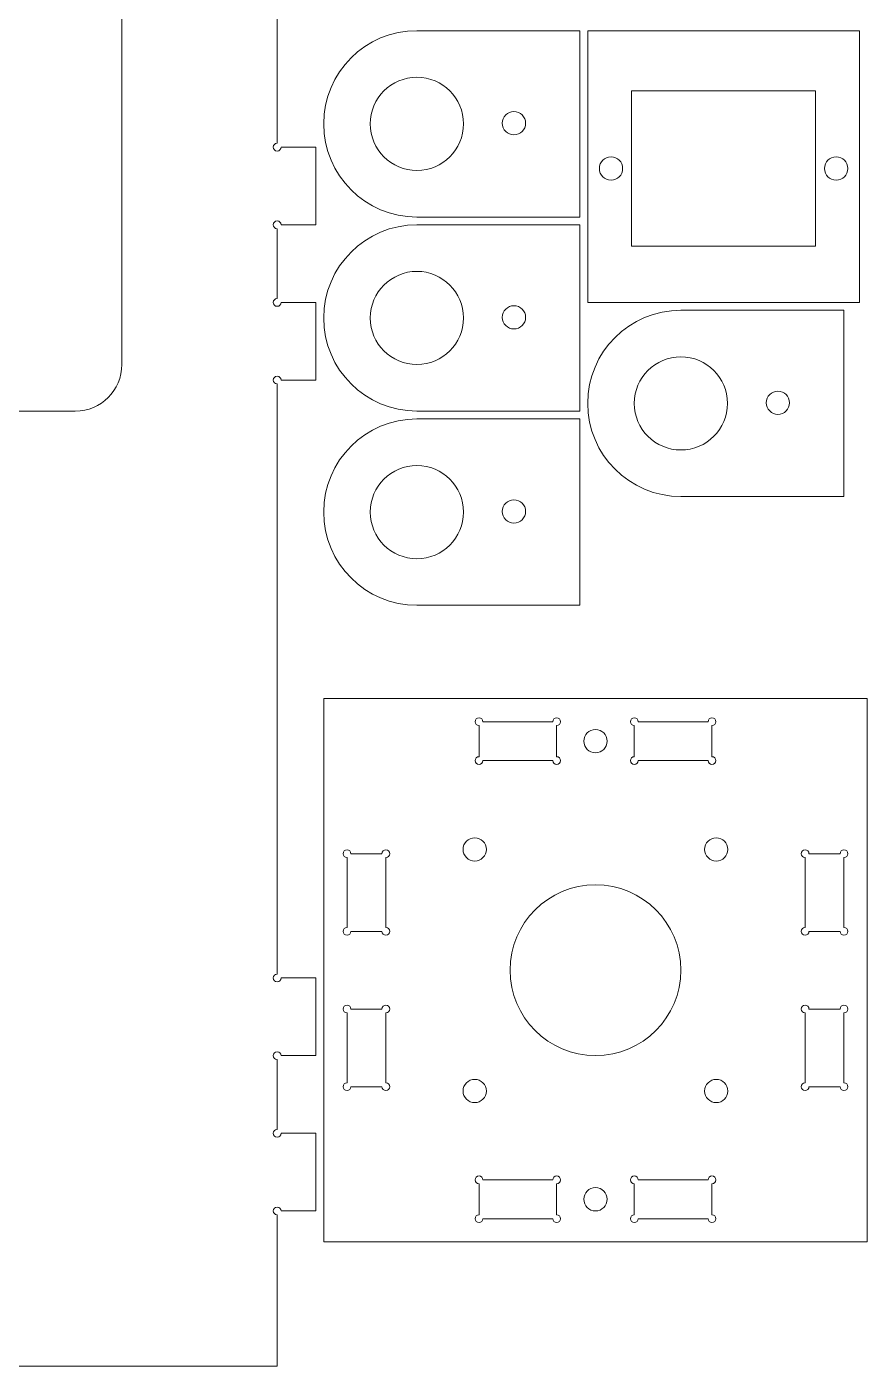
# Model space of a CAD drawing. Header units: millimetres. Extents: x -299 to 126, y -142 to 149.
# Drawn here: x -63.2 to 45, y -135 to 37.5 of the extents above; entities that cross this region are included whole.
import ezdxf

# ---------------------------------------------------------------- set-up
doc = ezdxf.new("R2010")
doc.units = ezdxf.units.MM
doc.header["$MEASUREMENT"] = 0
doc.layers.add('Layer 1', color=7, linetype='Continuous')

msp = doc.modelspace()

# ---------------------------------------------------------------- linework, layer by layer
at = {"layer": 'Layer 1', "color": 250, "lineweight": 9}
for points in [[(9, 2), (44, 2), (44, 37), (9, 37), (9, 2)], [(-25, -119), (45, -119), (45, -49), (-25, -49), (-25, -119)]]:
    msp.add_lwpolyline(points, close=True, dxfattribs=at)
for centre, major_axis in [((12, 19.25), (0, 1.5)), ((41, 19.25), (0, 1.5)), ((10, -54.5), (0, 1.5)), ((-5.5566, -68.4438), (0, 1.5)), ((25.5561, -68.4437), (0, 1.5)), ((9.9998, -84), (0, 11)), ((-5.5566, -99.5564), (0, 1.5)), ((25.5562, -99.5564), (0, 1.5)), ((10, -113.5), (0, 1.5))]:
    msp.add_ellipse(centre, major_axis=major_axis, ratio=1, dxfattribs=at)
for points, knots in [([(-156, -135), (-156, -135), (-144.599, -135), (-144.599, -135), (-144.599, -135), (-144.599, -135), (-139, -135), (-139, -135), (-139, -135), (-139, -135), (-136.5, -135), (-136.5, -135), (-136.5, -135), (-136.5, -135), (-133.5, -135), (-133.5, -135), (-133.5, -135), (-133.5, -135), (-131, -135), (-131, -135), (-131, -135), (-131, -135), (-124, -135), (-124, -135), (-124, -135), (-124, -135), (-121.5, -135), (-121.5, -135), (-121.5, -135), (-121.5, -135), (-101.5, -135), (-101.5, -135), (-101.5, -135), (-101.5, -135), (-85.5, -135), (-85.5, -135), (-85.5, -135), (-85.5, -135), (-65.5, -135), (-65.5, -135), (-65.5, -135), (-65.5, -135), (-31, -135), (-31, -135), (-31, -135), (-31, -135), (-31, -124), (-31, -124), (-31, -124), (-31, -124), (-31, -118), (-31, -118), (-31, -118), (-31, -118), (-31, -117), (-31, -117), (-31, -117), (-31, -117), (-31, -115.5), (-31, -115.5), (-31, -115.5), (-31.2761, -115.5), (-31.5, -115.2761), (-31.5, -115), (-31.5, -115), (-31.5, -114.7239), (-31.2761, -114.5), (-31, -114.5), (-31, -114.5), (-30.7239, -114.5), (-30.5, -114.7239), (-30.5, -115), (-30.5, -115), (-30.5, -115), (-26, -115), (-26, -115), (-26, -115), (-26, -115), (-26, -105), (-26, -105), (-26, -105), (-26, -105), (-30.5, -105), (-30.5, -105), (-30.5, -105), (-30.5, -105.2761), (-30.7239, -105.5), (-31, -105.5), (-31, -105.5), (-31.2761, -105.5), (-31.5, -105.2761), (-31.5, -105), (-31.5, -105), (-31.5, -104.7239), (-31.2761, -104.5), (-31, -104.5), (-31, -104.5), (-31, -104.5), (-31, -103), (-31, -103), (-31, -103), (-31, -103), (-31, -101.5), (-31, -101.5), (-31, -101.5), (-31, -101.5), (-31, -98.5), (-31, -98.5), (-31, -98.5), (-31, -98.5), (-31, -97), (-31, -97), (-31, -97), (-31, -97), (-31, -95.5), (-31, -95.5), (-31, -95.5), (-31.2761, -95.5), (-31.5, -95.2761), (-31.5, -95), (-31.5, -95), (-31.5, -94.7239), (-31.2761, -94.5), (-31, -94.5), (-31, -94.5), (-30.7239, -94.5), (-30.5, -94.7239), (-30.5, -95), (-30.5, -95), (-30.5, -95), (-26, -95), (-26, -95), (-26, -95), (-26, -95), (-26, -85), (-26, -85), (-26, -85), (-26, -85), (-30.5, -85), (-30.5, -85), (-30.5, -85), (-30.5, -85.2761), (-30.7239, -85.5), (-31, -85.5), (-31, -85.5), (-31.2761, -85.5), (-31.5, -85.2761), (-31.5, -85), (-31.5, -85), (-31.5, -84.7239), (-31.2761, -84.5), (-31, -84.5), (-31, -84.5), (-31, -84.5), (-31, -82), (-31, -82), (-31, -82), (-31, -82), (-31, -11), (-31, -11), (-31, -11), (-31, -11), (-31, -10), (-31, -10), (-31, -10), (-31, -10), (-31, -8.5), (-31, -8.5), (-31, -8.5), (-31.2761, -8.5), (-31.5, -8.2761), (-31.5, -8), (-31.5, -8), (-31.5, -7.7239), (-31.2761, -7.5), (-31, -7.5), (-31, -7.5), (-30.7239, -7.5), (-30.5, -7.7239), (-30.5, -8), (-30.5, -8), (-30.5, -8), (-26, -8), (-26, -8), (-26, -8), (-26, -8), (-26, 2), (-26, 2), (-26, 2), (-26, 2), (-30.5, 2), (-30.5, 2), (-30.5, 2), (-30.5, 1.7239), (-30.7239, 1.5), (-31, 1.5), (-31, 1.5), (-31.2761, 1.5), (-31.5, 1.7239), (-31.5, 2), (-31.5, 2), (-31.5, 2.2761), (-31.2761, 2.5), (-31, 2.5), (-31, 2.5), (-31, 2.5), (-31, 4), (-31, 4), (-31, 4), (-31, 4), (-31, 5.5), (-31, 5.5), (-31, 5.5), (-31, 5.5), (-31, 8.5), (-31, 8.5), (-31, 8.5), (-31, 8.5), (-31, 10), (-31, 10), (-31, 10), (-31, 10), (-31, 11.5), (-31, 11.5), (-31, 11.5), (-31.2761, 11.5), (-31.5, 11.7239), (-31.5, 12), (-31.5, 12), (-31.5, 12.2761), (-31.2761, 12.5), (-31, 12.5), (-31, 12.5), (-30.7239, 12.5), (-30.5, 12.2761), (-30.5, 12), (-30.5, 12), (-30.5, 12), (-26, 12), (-26, 12), (-26, 12), (-26, 12), (-26, 22), (-26, 22), (-26, 22), (-26, 22), (-30.5, 22), (-30.5, 22), (-30.5, 22), (-30.5, 21.7239), (-30.7239, 21.5), (-31, 21.5), (-31, 21.5), (-31.2761, 21.5), (-31.5, 21.7239), (-31.5, 22), (-31.5, 22), (-31.5, 22.2761), (-31.2761, 22.5), (-31, 22.5), (-31, 22.5), (-31, 22.5), (-31, 25), (-31, 25), (-31, 25), (-31, 25), (-31, 96), (-31, 96), (-31, 96), (-31, 96), (-31, 97), (-31, 97), (-31, 97), (-31, 97), (-31, 98.5), (-31, 98.5), (-31, 98.5), (-31.2761, 98.5), (-31.5, 98.7239), (-31.5, 99), (-31.5, 99), (-31.5, 99.2761), (-31.2761, 99.5), (-31, 99.5), (-31, 99.5), (-30.7239, 99.5), (-30.5, 99.2761), (-30.5, 99), (-30.5, 99), (-30.5, 99), (-26, 99), (-26, 99), (-26, 99), (-26, 99), (-26, 109), (-26, 109), (-26, 109), (-26, 109), (-30.5, 109), (-30.5, 109), (-30.5, 109), (-30.5, 108.7239), (-30.7239, 108.5), (-31, 108.5), (-31, 108.5), (-31.2761, 108.5), (-31.5, 108.7239), (-31.5, 109), (-31.5, 109), (-31.5, 109.2761), (-31.2761, 109.5), (-31, 109.5), (-31, 109.5), (-31, 109.5), (-31, 111), (-31, 111), (-31, 111), (-31, 111), (-31, 112.5), (-31, 112.5), (-31, 112.5), (-31, 112.5), (-31, 115.5), (-31, 115.5), (-31, 115.5), (-31, 115.5), (-31, 117), (-31, 117), (-31, 117), (-31, 117), (-31, 118.5), (-31, 118.5), (-31, 118.5), (-31.2761, 118.5), (-31.5, 118.7239), (-31.5, 119), (-31.5, 119), (-31.5, 119.2761), (-31.2761, 119.5), (-31, 119.5), (-31, 119.5), (-30.7239, 119.5), (-30.5, 119.2761), (-30.5, 119), (-30.5, 119), (-30.5, 119), (-26, 119), (-26, 119), (-26, 119), (-26, 119), (-26, 129), (-26, 129), (-26, 129), (-26, 129), (-30.5, 129), (-30.5, 129), (-30.5, 129), (-30.5, 128.7239), (-30.7239, 128.5), (-31, 128.5), (-31, 128.5), (-31.2761, 128.5), (-31.5, 128.7239), (-31.5, 129), (-31.5, 129), (-31.5, 129.2761), (-31.2761, 129.5), (-31, 129.5), (-31, 129.5), (-31, 129.5), (-31, 132), (-31, 132), (-31, 132), (-31, 132), (-31, 138), (-31, 138), (-31, 138), (-31, 138), (-31, 149), (-31, 149), (-31, 149), (-31, 149), (-65.5, 149), (-65.5, 149), (-65.5, 149), (-65.5, 149), (-85.5, 149), (-85.5, 149), (-85.5, 149), (-85.5, 149), (-101.5, 149), (-101.5, 149), (-101.5, 149), (-101.5, 149), (-121.5, 149), (-121.5, 149), (-121.5, 149), (-121.5, 149), (-127, 149), (-127, 149), (-127, 149), (-127, 149), (-131, 149), (-131, 149), (-131, 149), (-131, 149), (-133.5, 149), (-133.5, 149), (-133.5, 149), (-133.5, 149), (-136.5, 149), (-136.5, 149), (-136.5, 149), (-136.5, 149), (-139, 149), (-139, 149), (-139, 149), (-139, 149), (-142, 149), (-142, 149), (-142, 149), (-142, 149), (-156, 149), (-156, 149), (-156, 149), (-156, 149), (-156, 138), (-156, 138), (-156, 138), (-156, 138), (-156, 132), (-156, 132), (-156, 132), (-156, 132), (-156, 131), (-156, 131), (-156, 131), (-156, 131), (-156, 129.5), (-156, 129.5), (-156, 129.5), (-155.7239, 129.5), (-155.5, 129.2761), (-155.5, 129), (-155.5, 129), (-155.5, 128.7239), (-155.7239, 128.5), (-156, 128.5), (-156, 128.5), (-156.2761, 128.5), (-156.5, 128.7239), (-156.5, 129), (-156.5, 129), (-156.5, 129), (-161, 129), (-161, 129), (-161, 129), (-161, 129), (-161, 119), (-161, 119), (-161, 119), (-161, 119), (-156.5, 119), (-156.5, 119), (-156.5, 119), (-156.5, 119.2761), (-156.2761, 119.5), (-156, 119.5), (-156, 119.5), (-155.7239, 119.5), (-155.5, 119.2761), (-155.5, 119), (-155.5, 119), (-155.5, 118.7239), (-155.7239, 118.5), (-156, 118.5), (-156, 118.5), (-156, 118.5), (-156, 115.5), (-156, 115.5), (-156, 115.5), (-156, 115.5), (-152.0553, 115.5), (-152.0553, 115.5), (-152.0553, 115.5), (-152.0553, 115.5), (-152.0553, 116.75), (-152.0553, 116.75), (-152.0553, 116.75), (-152.0553, 116.75), (-149.5553, 116.75), (-149.5553, 116.75), (-149.5553, 116.75), (-149.5553, 116.75), (-149.5553, 115.5), (-149.5553, 115.5), (-149.5553, 115.5), (-149.5553, 115.5), (-145, 115.5), (-145, 115.5), (-145, 115.5), (-145, 115.5), (-145, 112.5), (-145, 112.5), (-145, 112.5), (-145, 112.5), (-149.5553, 112.5), (-149.5553, 112.5), (-149.5553, 112.5), (-149.5553, 112.5), (-149.5553, 111.25), (-149.5553, 111.25), (-149.5553, 111.25), (-149.5553, 111.25), (-152.0553, 111.25), (-152.0553, 111.25), (-152.0553, 111.25), (-152.0553, 111.25), (-152.0553, 112.5), (-152.0553, 112.5), (-152.0553, 112.5), (-152.0553, 112.5), (-156, 112.5), (-156, 112.5), (-156, 112.5), (-156, 112.5), (-156, 109.5), (-156, 109.5), (-156, 109.5), (-155.7239, 109.5), (-155.5, 109.2761), (-155.5, 109), (-155.5, 109), (-155.5, 108.7239), (-155.7239, 108.5), (-156, 108.5), (-156, 108.5), (-156.2761, 108.5), (-156.5, 108.7239), (-156.5, 109), (-156.5, 109), (-156.5, 109), (-161, 109), (-161, 109), (-161, 109), (-161, 109), (-161, 99), (-161, 99), (-161, 99), (-161, 99), (-156.5, 99), (-156.5, 99), (-156.5, 99), (-156.5, 99.2761), (-156.2761, 99.5), (-156, 99.5), (-156, 99.5), (-155.7239, 99.5), (-155.5, 99.2761), (-155.5, 99), (-155.5, 99), (-155.5, 98.7239), (-155.7239, 98.5), (-156, 98.5), (-156, 98.5), (-156, 98.5), (-156, 96), (-156, 96), (-156, 96), (-156, 96), (-156, 79), (-156, 79), (-156, 79), (-156, 79), (-57, 79), (-57, 79), (-57, 79), (-53.6869, 79), (-51, 76.3131), (-51, 73), (-51, 73), (-51, 73), (-51, -6), (-51, -6), (-51, -6), (-51, -9.3131), (-53.6869, -12), (-57, -12), (-57, -12), (-57, -12), (-156, -12), (-156, -12), (-156, -12), (-156, -12), (-180, -12), (-180, -12), (-180, -12), (-183.3131, -12), (-186, -14.6869), (-186, -18), (-186, -18), (-186, -18), (-186, -77), (-186, -77), (-186, -77), (-186, -80.3131), (-183.3131, -83), (-180, -83), (-180, -83), (-180, -83), (-163, -83), (-163, -83), (-163, -83), (-163, -83), (-158, -83), (-158, -83), (-158, -83), (-158, -83), (-156, -83), (-156, -83), (-156, -83), (-156, -83), (-156, -95), (-156, -95), (-156, -95), (-156, -95), (-156, -135), (-156, -135)], [0, 0, 0, 0, 0.00636943, 0.00636943, 0.00636943, 0.00636943, 0.01273885, 0.01273885, 0.01273885, 0.01273885, 0.01910828, 0.01910828, 0.01910828, 0.01910828, 0.02547771, 0.02547771, 0.02547771, 0.02547771, 0.03184713, 0.03184713, 0.03184713, 0.03184713, 0.03821656, 0.03821656, 0.03821656, 0.03821656, 0.04458599, 0.04458599, 0.04458599, 0.04458599, 0.05095541, 0.05095541, 0.05095541, 0.05095541, 0.05732484, 0.05732484, 0.05732484, 0.05732484, 0.06369427, 0.06369427, 0.06369427, 0.06369427, 0.07006369, 0.07006369, 0.07006369, 0.07006369, 0.07643312, 0.07643312, 0.07643312, 0.07643312, 0.08280255, 0.08280255, 0.08280255, 0.08280255, 0.08917197, 0.08917197, 0.08917197, 0.08917197, 0.0955414, 0.0955414, 0.0955414, 0.0955414, 0.10191083, 0.10191083, 0.10191083, 0.10191083, 0.10828025, 0.10828025, 0.10828025, 0.10828025, 0.11464968, 0.11464968, 0.11464968, 0.11464968, 0.12101911, 0.12101911, 0.12101911, 0.12101911, 0.12738854, 0.12738854, 0.12738854, 0.12738854, 0.13375796, 0.13375796, 0.13375796, 0.13375796, 0.14012739, 0.14012739, 0.14012739, 0.14012739, 0.14649682, 0.14649682, 0.14649682, 0.14649682, 0.15286624, 0.15286624, 0.15286624, 0.15286624, 0.15923567, 0.15923567, 0.15923567, 0.15923567, 0.1656051, 0.1656051, 0.1656051, 0.1656051, 0.17197452, 0.17197452, 0.17197452, 0.17197452, 0.17834395, 0.17834395, 0.17834395, 0.17834395, 0.18471338, 0.18471338, 0.18471338, 0.18471338, 0.1910828, 0.1910828, 0.1910828, 0.1910828, 0.19745223, 0.19745223, 0.19745223, 0.19745223, 0.20382166, 0.20382166, 0.20382166, 0.20382166, 0.21019108, 0.21019108, 0.21019108, 0.21019108, 0.21656051, 0.21656051, 0.21656051, 0.21656051, 0.22292994, 0.22292994, 0.22292994, 0.22292994, 0.22929936, 0.22929936, 0.22929936, 0.22929936, 0.23566879, 0.23566879, 0.23566879, 0.23566879, 0.24203822, 0.24203822, 0.24203822, 0.24203822, 0.24840764, 0.24840764, 0.24840764, 0.24840764, 0.25477707, 0.25477707, 0.25477707, 0.25477707, 0.2611465, 0.2611465, 0.2611465, 0.2611465, 0.26751592, 0.26751592, 0.26751592, 0.26751592, 0.27388535, 0.27388535, 0.27388535, 0.27388535, 0.28025478, 0.28025478, 0.28025478, 0.28025478, 0.2866242, 0.2866242, 0.2866242, 0.2866242, 0.29299363, 0.29299363, 0.29299363, 0.29299363, 0.29936306, 0.29936306, 0.29936306, 0.29936306, 0.30573248, 0.30573248, 0.30573248, 0.30573248, 0.31210191, 0.31210191, 0.31210191, 0.31210191, 0.31847134, 0.31847134, 0.31847134, 0.31847134, 0.32484076, 0.32484076, 0.32484076, 0.32484076, 0.33121019, 0.33121019, 0.33121019, 0.33121019, 0.33757962, 0.33757962, 0.33757962, 0.33757962, 0.34394904, 0.34394904, 0.34394904, 0.34394904, 0.35031847, 0.35031847, 0.35031847, 0.35031847, 0.3566879, 0.3566879, 0.3566879, 0.3566879, 0.36305732, 0.36305732, 0.36305732, 0.36305732, 0.36942675, 0.36942675, 0.36942675, 0.36942675, 0.37579618, 0.37579618, 0.37579618, 0.37579618, 0.38216561, 0.38216561, 0.38216561, 0.38216561, 0.38853503, 0.38853503, 0.38853503, 0.38853503, 0.39490446, 0.39490446, 0.39490446, 0.39490446, 0.40127389, 0.40127389, 0.40127389, 0.40127389, 0.40764331, 0.40764331, 0.40764331, 0.40764331, 0.41401274, 0.41401274, 0.41401274, 0.41401274, 0.42038217, 0.42038217, 0.42038217, 0.42038217, 0.42675159, 0.42675159, 0.42675159, 0.42675159, 0.43312102, 0.43312102, 0.43312102, 0.43312102, 0.43949045, 0.43949045, 0.43949045, 0.43949045, 0.44585987, 0.44585987, 0.44585987, 0.44585987, 0.4522293, 0.4522293, 0.4522293, 0.4522293, 0.45859873, 0.45859873, 0.45859873, 0.45859873, 0.46496815, 0.46496815, 0.46496815, 0.46496815, 0.47133758, 0.47133758, 0.47133758, 0.47133758, 0.47770701, 0.47770701, 0.47770701, 0.47770701, 0.48407643, 0.48407643, 0.48407643, 0.48407643, 0.49044586, 0.49044586, 0.49044586, 0.49044586, 0.49681529, 0.49681529, 0.49681529, 0.49681529, 0.50318471, 0.50318471, 0.50318471, 0.50318471, 0.50955414, 0.50955414, 0.50955414, 0.50955414, 0.51592357, 0.51592357, 0.51592357, 0.51592357, 0.52229299, 0.52229299, 0.52229299, 0.52229299, 0.52866242, 0.52866242, 0.52866242, 0.52866242, 0.53503185, 0.53503185, 0.53503185, 0.53503185, 0.54140127, 0.54140127, 0.54140127, 0.54140127, 0.5477707, 0.5477707, 0.5477707, 0.5477707, 0.55414013, 0.55414013, 0.55414013, 0.55414013, 0.56050955, 0.56050955, 0.56050955, 0.56050955, 0.56687898, 0.56687898, 0.56687898, 0.56687898, 0.57324841, 0.57324841, 0.57324841, 0.57324841, 0.57961783, 0.57961783, 0.57961783, 0.57961783, 0.58598726, 0.58598726, 0.58598726, 0.58598726, 0.59235669, 0.59235669, 0.59235669, 0.59235669, 0.59872611, 0.59872611, 0.59872611, 0.59872611, 0.60509554, 0.60509554, 0.60509554, 0.60509554, 0.61146497, 0.61146497, 0.61146497, 0.61146497, 0.61783439, 0.61783439, 0.61783439, 0.61783439, 0.62420382, 0.62420382, 0.62420382, 0.62420382, 0.63057325, 0.63057325, 0.63057325, 0.63057325, 0.63694268, 0.63694268, 0.63694268, 0.63694268, 0.6433121, 0.6433121, 0.6433121, 0.6433121, 0.64968153, 0.64968153, 0.64968153, 0.64968153, 0.65605096, 0.65605096, 0.65605096, 0.65605096, 0.66242038, 0.66242038, 0.66242038, 0.66242038, 0.66878981, 0.66878981, 0.66878981, 0.66878981, 0.67515924, 0.67515924, 0.67515924, 0.67515924, 0.68152866, 0.68152866, 0.68152866, 0.68152866, 0.68789809, 0.68789809, 0.68789809, 0.68789809, 0.69426752, 0.69426752, 0.69426752, 0.69426752, 0.70063694, 0.70063694, 0.70063694, 0.70063694, 0.70700637, 0.70700637, 0.70700637, 0.70700637, 0.7133758, 0.7133758, 0.7133758, 0.7133758, 0.71974522, 0.71974522, 0.71974522, 0.71974522, 0.72611465, 0.72611465, 0.72611465, 0.72611465, 0.73248408, 0.73248408, 0.73248408, 0.73248408, 0.7388535, 0.7388535, 0.7388535, 0.7388535, 0.74522293, 0.74522293, 0.74522293, 0.74522293, 0.75159236, 0.75159236, 0.75159236, 0.75159236, 0.75796178, 0.75796178, 0.75796178, 0.75796178, 0.76433121, 0.76433121, 0.76433121, 0.76433121, 0.77070064, 0.77070064, 0.77070064, 0.77070064, 0.77707006, 0.77707006, 0.77707006, 0.77707006, 0.78343949, 0.78343949, 0.78343949, 0.78343949, 0.78980892, 0.78980892, 0.78980892, 0.78980892, 0.79617834, 0.79617834, 0.79617834, 0.79617834, 0.80254777, 0.80254777, 0.80254777, 0.80254777, 0.8089172, 0.8089172, 0.8089172, 0.8089172, 0.81528662, 0.81528662, 0.81528662, 0.81528662, 0.82165605, 0.82165605, 0.82165605, 0.82165605, 0.82802548, 0.82802548, 0.82802548, 0.82802548, 0.8343949, 0.8343949, 0.8343949, 0.8343949, 0.84076433, 0.84076433, 0.84076433, 0.84076433, 0.84713376, 0.84713376, 0.84713376, 0.84713376, 0.85350318, 0.85350318, 0.85350318, 0.85350318, 0.85987261, 0.85987261, 0.85987261, 0.85987261, 0.86624204, 0.86624204, 0.86624204, 0.86624204, 0.87261146, 0.87261146, 0.87261146, 0.87261146, 0.87898089, 0.87898089, 0.87898089, 0.87898089, 0.88535032, 0.88535032, 0.88535032, 0.88535032, 0.89171975, 0.89171975, 0.89171975, 0.89171975, 0.89808917, 0.89808917, 0.89808917, 0.89808917, 0.9044586, 0.9044586, 0.9044586, 0.9044586, 0.91082803, 0.91082803, 0.91082803, 0.91082803, 0.91719745, 0.91719745, 0.91719745, 0.91719745, 0.92356688, 0.92356688, 0.92356688, 0.92356688, 0.92993631, 0.92993631, 0.92993631, 0.92993631, 0.93630573, 0.93630573, 0.93630573, 0.93630573, 0.94267516, 0.94267516, 0.94267516, 0.94267516, 0.94904459, 0.94904459, 0.94904459, 0.94904459, 0.95541401, 0.95541401, 0.95541401, 0.95541401, 0.96178344, 0.96178344, 0.96178344, 0.96178344, 0.96815287, 0.96815287, 0.96815287, 0.96815287, 0.97452229, 0.97452229, 0.97452229, 0.97452229, 0.98089172, 0.98089172, 0.98089172, 0.98089172, 0.98726115, 0.98726115, 0.98726115, 0.98726115, 0.99363057, 0.99363057, 0.99363057, 0.99363057, 1, 1, 1, 1]), ([(-13, 37), (-13, 37), (8, 37), (8, 37), (8, 37), (8, 37), (8, 13), (8, 13), (8, 13), (8, 13), (-13, 13), (-13, 13), (-13, 13), (-19.6262, 13), (-25, 18.3737), (-25, 25), (-25, 25), (-25, 31.6263), (-19.6262, 37), (-13, 37)], [0, 0, 0, 0, 0.2, 0.2, 0.2, 0.2, 0.4, 0.4, 0.4, 0.4, 0.6, 0.6, 0.6, 0.6, 0.8, 0.8, 0.8, 0.8, 1, 1, 1, 1]), ([(-19, 25), (-19, 28.3132), (-16.3132, 31), (-13, 31), (-13, 31), (-9.6868, 31), (-7, 28.3132), (-7, 25), (-7, 25), (-7, 21.6868), (-9.6868, 19), (-13, 19), (-13, 19), (-16.3132, 19), (-19, 21.6868), (-19, 25)], [0, 0, 0, 0, 0.25, 0.25, 0.25, 0.25, 0.5, 0.5, 0.5, 0.5, 0.75, 0.75, 0.75, 0.75, 1, 1, 1, 1]), ([(14.65, 9.25), (14.65, 9.25), (14.65, 29.25), (14.65, 29.25), (14.65, 29.25), (14.65, 29.25), (38.35, 29.25), (38.35, 29.25), (38.35, 29.25), (38.35, 29.25), (38.35, 9.25), (38.35, 9.25), (38.35, 9.25), (38.35, 9.25), (14.65, 9.25), (14.65, 9.25)], [0, 0, 0, 0, 0.25, 0.25, 0.25, 0.25, 0.5, 0.5, 0.5, 0.5, 0.75, 0.75, 0.75, 0.75, 1, 1, 1, 1]), ([(-2.0021, 25.0816), (-2.0021, 25.9099), (-1.3304, 26.5816), (-0.5021, 26.5816), (-0.5021, 26.5816), (0.3262, 26.5816), (0.9979, 25.9099), (0.9979, 25.0816), (0.9979, 25.0816), (0.9979, 24.2533), (0.3262, 23.5816), (-0.5021, 23.5816), (-0.5021, 23.5816), (-1.3304, 23.5816), (-2.0021, 24.2533), (-2.0021, 25.0816)], [0, 0, 0, 0, 0.25, 0.25, 0.25, 0.25, 0.5, 0.5, 0.5, 0.5, 0.75, 0.75, 0.75, 0.75, 1, 1, 1, 1]), ([(-13, 12), (-13, 12), (8, 12), (8, 12), (8, 12), (8, 12), (8, -12), (8, -12), (8, -12), (8, -12), (-13, -12), (-13, -12), (-13, -12), (-19.6262, -12), (-25, -6.6263), (-25, 0), (-25, 0), (-25, 6.6263), (-19.6262, 12), (-13, 12)], [0, 0, 0, 0, 0.2, 0.2, 0.2, 0.2, 0.4, 0.4, 0.4, 0.4, 0.6, 0.6, 0.6, 0.6, 0.8, 0.8, 0.8, 0.8, 1, 1, 1, 1]), ([(-19, 0), (-19, 3.3132), (-16.3132, 6), (-13, 6), (-13, 6), (-9.6868, 6), (-7, 3.3132), (-7, 0), (-7, 0), (-7, -3.3132), (-9.6868, -6), (-13, -6), (-13, -6), (-16.3132, -6), (-19, -3.3132), (-19, 0)], [0, 0, 0, 0, 0.25, 0.25, 0.25, 0.25, 0.5, 0.5, 0.5, 0.5, 0.75, 0.75, 0.75, 0.75, 1, 1, 1, 1]), ([(-2.0021, 0.0816), (-2.0021, 0.9099), (-1.3304, 1.5816), (-0.5021, 1.5816), (-0.5021, 1.5816), (0.3262, 1.5816), (0.9979, 0.9099), (0.9979, 0.0816), (0.9979, 0.0816), (0.9979, -0.7467), (0.3262, -1.4184), (-0.5021, -1.4184), (-0.5021, -1.4184), (-1.3304, -1.4184), (-2.0021, -0.7467), (-2.0021, 0.0816)], [0, 0, 0, 0, 0.25, 0.25, 0.25, 0.25, 0.5, 0.5, 0.5, 0.5, 0.75, 0.75, 0.75, 0.75, 1, 1, 1, 1]), ([(21, 1), (21, 1), (42, 1), (42, 1), (42, 1), (42, 1), (42, -23), (42, -23), (42, -23), (42, -23), (21, -23), (21, -23), (21, -23), (14.3738, -23), (9, -17.6263), (9, -11), (9, -11), (9, -4.3737), (14.3738, 1), (21, 1)], [0, 0, 0, 0, 0.2, 0.2, 0.2, 0.2, 0.4, 0.4, 0.4, 0.4, 0.6, 0.6, 0.6, 0.6, 0.8, 0.8, 0.8, 0.8, 1, 1, 1, 1]), ([(15, -11), (15, -7.6868), (17.6868, -5), (21, -5), (21, -5), (24.3132, -5), (27, -7.6868), (27, -11), (27, -11), (27, -14.3132), (24.3132, -17), (21, -17), (21, -17), (17.6868, -17), (15, -14.3132), (15, -11)], [0, 0, 0, 0, 0.25, 0.25, 0.25, 0.25, 0.5, 0.5, 0.5, 0.5, 0.75, 0.75, 0.75, 0.75, 1, 1, 1, 1]), ([(31.9979, -10.9184), (31.9979, -10.0901), (32.6696, -9.4184), (33.4979, -9.4184), (33.4979, -9.4184), (34.3262, -9.4184), (34.9979, -10.0901), (34.9979, -10.9184), (34.9979, -10.9184), (34.9979, -11.7467), (34.3262, -12.4184), (33.4979, -12.4184), (33.4979, -12.4184), (32.6696, -12.4184), (31.9979, -11.7467), (31.9979, -10.9184)], [0, 0, 0, 0, 0.25, 0.25, 0.25, 0.25, 0.5, 0.5, 0.5, 0.5, 0.75, 0.75, 0.75, 0.75, 1, 1, 1, 1]), ([(-13, -13), (-13, -13), (8, -13), (8, -13), (8, -13), (8, -13), (8, -37), (8, -37), (8, -37), (8, -37), (-13, -37), (-13, -37), (-13, -37), (-19.6262, -37), (-25, -31.6263), (-25, -25), (-25, -25), (-25, -18.3737), (-19.6262, -13), (-13, -13)], [0, 0, 0, 0, 0.2, 0.2, 0.2, 0.2, 0.4, 0.4, 0.4, 0.4, 0.6, 0.6, 0.6, 0.6, 0.8, 0.8, 0.8, 0.8, 1, 1, 1, 1]), ([(-19, -25), (-19, -21.6868), (-16.3132, -19), (-13, -19), (-13, -19), (-9.6868, -19), (-7, -21.6868), (-7, -25), (-7, -25), (-7, -28.3132), (-9.6868, -31), (-13, -31), (-13, -31), (-16.3132, -31), (-19, -28.3132), (-19, -25)], [0, 0, 0, 0, 0.25, 0.25, 0.25, 0.25, 0.5, 0.5, 0.5, 0.5, 0.75, 0.75, 0.75, 0.75, 1, 1, 1, 1]), ([(-2.0021, -24.9184), (-2.0021, -24.0901), (-1.3304, -23.4184), (-0.5021, -23.4184), (-0.5021, -23.4184), (0.3262, -23.4184), (0.9979, -24.0901), (0.9979, -24.9184), (0.9979, -24.9184), (0.9979, -25.7467), (0.3262, -26.4184), (-0.5021, -26.4184), (-0.5021, -26.4184), (-1.3304, -26.4184), (-2.0021, -25.7467), (-2.0021, -24.9184)], [0, 0, 0, 0, 0.25, 0.25, 0.25, 0.25, 0.5, 0.5, 0.5, 0.5, 0.75, 0.75, 0.75, 0.75, 1, 1, 1, 1]), ([(-5, -57.5), (-5.2761, -57.5), (-5.5, -57.2761), (-5.5, -57), (-5.5, -57), (-5.5, -56.7239), (-5.2761, -56.5), (-5, -56.5), (-5, -56.5), (-5, -56.5), (-5, -52.5), (-5, -52.5), (-5, -52.5), (-5.2761, -52.5), (-5.5, -52.2761), (-5.5, -52), (-5.5, -52), (-5.5, -51.7239), (-5.2761, -51.5), (-5, -51.5), (-5, -51.5), (-4.7239, -51.5), (-4.5, -51.7239), (-4.5, -52), (-4.5, -52), (-4.5, -52), (4.5, -52), (4.5, -52), (4.5, -52), (4.5, -51.7239), (4.7239, -51.5), (5, -51.5), (5, -51.5), (5.2761, -51.5), (5.5, -51.7239), (5.5, -52), (5.5, -52), (5.5, -52.2761), (5.2761, -52.5), (5, -52.5), (5, -52.5), (5, -52.5), (5, -56.5), (5, -56.5), (5, -56.5), (5.2761, -56.5), (5.5, -56.7239), (5.5, -57), (5.5, -57), (5.5, -57.2761), (5.2761, -57.5), (5, -57.5), (5, -57.5), (4.7239, -57.5), (4.5, -57.2761), (4.5, -57), (4.5, -57), (4.5, -57), (-4.5, -57), (-4.5, -57), (-4.5, -57), (-4.5, -57.2761), (-4.7239, -57.5), (-5, -57.5)], [0, 0, 0, 0, 0.0625, 0.0625, 0.0625, 0.0625, 0.125, 0.125, 0.125, 0.125, 0.1875, 0.1875, 0.1875, 0.1875, 0.25, 0.25, 0.25, 0.25, 0.3125, 0.3125, 0.3125, 0.3125, 0.375, 0.375, 0.375, 0.375, 0.4375, 0.4375, 0.4375, 0.4375, 0.5, 0.5, 0.5, 0.5, 0.5625, 0.5625, 0.5625, 0.5625, 0.625, 0.625, 0.625, 0.625, 0.6875, 0.6875, 0.6875, 0.6875, 0.75, 0.75, 0.75, 0.75, 0.8125, 0.8125, 0.8125, 0.8125, 0.875, 0.875, 0.875, 0.875, 0.9375, 0.9375, 0.9375, 0.9375, 1, 1, 1, 1]), ([(15, -57.5), (14.7239, -57.5), (14.5, -57.2761), (14.5, -57), (14.5, -57), (14.5, -56.7239), (14.7239, -56.5), (15, -56.5), (15, -56.5), (15, -56.5), (15, -52.5), (15, -52.5), (15, -52.5), (14.7239, -52.5), (14.5, -52.2761), (14.5, -52), (14.5, -52), (14.5, -51.7239), (14.7239, -51.5), (15, -51.5), (15, -51.5), (15.2761, -51.5), (15.5, -51.7239), (15.5, -52), (15.5, -52), (15.5, -52), (24.5, -52), (24.5, -52), (24.5, -52), (24.5, -51.7239), (24.7239, -51.5), (25, -51.5), (25, -51.5), (25.2761, -51.5), (25.5, -51.7239), (25.5, -52), (25.5, -52), (25.5, -52.2761), (25.2761, -52.5), (25, -52.5), (25, -52.5), (25, -52.5), (25, -56.5), (25, -56.5), (25, -56.5), (25.2761, -56.5), (25.5, -56.7239), (25.5, -57), (25.5, -57), (25.5, -57.2761), (25.2761, -57.5), (25, -57.5), (25, -57.5), (24.7239, -57.5), (24.5, -57.2761), (24.5, -57), (24.5, -57), (24.5, -57), (15.5, -57), (15.5, -57), (15.5, -57), (15.5, -57.2761), (15.2761, -57.5), (15, -57.5)], [0, 0, 0, 0, 0.0625, 0.0625, 0.0625, 0.0625, 0.125, 0.125, 0.125, 0.125, 0.1875, 0.1875, 0.1875, 0.1875, 0.25, 0.25, 0.25, 0.25, 0.3125, 0.3125, 0.3125, 0.3125, 0.375, 0.375, 0.375, 0.375, 0.4375, 0.4375, 0.4375, 0.4375, 0.5, 0.5, 0.5, 0.5, 0.5625, 0.5625, 0.5625, 0.5625, 0.625, 0.625, 0.625, 0.625, 0.6875, 0.6875, 0.6875, 0.6875, 0.75, 0.75, 0.75, 0.75, 0.8125, 0.8125, 0.8125, 0.8125, 0.875, 0.875, 0.875, 0.875, 0.9375, 0.9375, 0.9375, 0.9375, 1, 1, 1, 1]), ([(-16.5, -79), (-16.5, -79.2761), (-16.7239, -79.5), (-17, -79.5), (-17, -79.5), (-17.2761, -79.5), (-17.5, -79.2761), (-17.5, -79), (-17.5, -79), (-17.5, -79), (-21.5, -79), (-21.5, -79), (-21.5, -79), (-21.5, -79.2761), (-21.7239, -79.5), (-22, -79.5), (-22, -79.5), (-22.2761, -79.5), (-22.5, -79.2761), (-22.5, -79), (-22.5, -79), (-22.5, -78.7239), (-22.2761, -78.5), (-22, -78.5), (-22, -78.5), (-22, -78.5), (-22, -69.5), (-22, -69.5), (-22, -69.5), (-22.2761, -69.5), (-22.5, -69.2761), (-22.5, -69), (-22.5, -69), (-22.5, -68.7239), (-22.2761, -68.5), (-22, -68.5), (-22, -68.5), (-21.7239, -68.5), (-21.5, -68.7239), (-21.5, -69), (-21.5, -69), (-21.5, -69), (-17.5, -69), (-17.5, -69), (-17.5, -69), (-17.5, -68.7239), (-17.2761, -68.5), (-17, -68.5), (-17, -68.5), (-16.7239, -68.5), (-16.5, -68.7239), (-16.5, -69), (-16.5, -69), (-16.5, -69.2761), (-16.7239, -69.5), (-17, -69.5), (-17, -69.5), (-17, -69.5), (-17, -78.5), (-17, -78.5), (-17, -78.5), (-16.7239, -78.5), (-16.5, -78.7239), (-16.5, -79)], [0, 0, 0, 0, 0.0625, 0.0625, 0.0625, 0.0625, 0.125, 0.125, 0.125, 0.125, 0.1875, 0.1875, 0.1875, 0.1875, 0.25, 0.25, 0.25, 0.25, 0.3125, 0.3125, 0.3125, 0.3125, 0.375, 0.375, 0.375, 0.375, 0.4375, 0.4375, 0.4375, 0.4375, 0.5, 0.5, 0.5, 0.5, 0.5625, 0.5625, 0.5625, 0.5625, 0.625, 0.625, 0.625, 0.625, 0.6875, 0.6875, 0.6875, 0.6875, 0.75, 0.75, 0.75, 0.75, 0.8125, 0.8125, 0.8125, 0.8125, 0.875, 0.875, 0.875, 0.875, 0.9375, 0.9375, 0.9375, 0.9375, 1, 1, 1, 1]), ([(36.5, -69), (36.5, -68.7239), (36.7239, -68.5), (37, -68.5), (37, -68.5), (37.2761, -68.5), (37.5, -68.7239), (37.5, -69), (37.5, -69), (37.5, -69), (41.5, -69), (41.5, -69), (41.5, -69), (41.5, -68.7239), (41.7239, -68.5), (42, -68.5), (42, -68.5), (42.2761, -68.5), (42.5, -68.7239), (42.5, -69), (42.5, -69), (42.5, -69.2761), (42.2761, -69.5), (42, -69.5), (42, -69.5), (42, -69.5), (42, -78.5), (42, -78.5), (42, -78.5), (42.2761, -78.5), (42.5, -78.7239), (42.5, -79), (42.5, -79), (42.5, -79.2761), (42.2761, -79.5), (42, -79.5), (42, -79.5), (41.7239, -79.5), (41.5, -79.2761), (41.5, -79), (41.5, -79), (41.5, -79), (37.5, -79), (37.5, -79), (37.5, -79), (37.5, -79.2761), (37.2761, -79.5), (37, -79.5), (37, -79.5), (36.7239, -79.5), (36.5, -79.2761), (36.5, -79), (36.5, -79), (36.5, -78.7239), (36.7239, -78.5), (37, -78.5), (37, -78.5), (37, -78.5), (37, -69.5), (37, -69.5), (37, -69.5), (36.7239, -69.5), (36.5, -69.2761), (36.5, -69)], [0, 0, 0, 0, 0.0625, 0.0625, 0.0625, 0.0625, 0.125, 0.125, 0.125, 0.125, 0.1875, 0.1875, 0.1875, 0.1875, 0.25, 0.25, 0.25, 0.25, 0.3125, 0.3125, 0.3125, 0.3125, 0.375, 0.375, 0.375, 0.375, 0.4375, 0.4375, 0.4375, 0.4375, 0.5, 0.5, 0.5, 0.5, 0.5625, 0.5625, 0.5625, 0.5625, 0.625, 0.625, 0.625, 0.625, 0.6875, 0.6875, 0.6875, 0.6875, 0.75, 0.75, 0.75, 0.75, 0.8125, 0.8125, 0.8125, 0.8125, 0.875, 0.875, 0.875, 0.875, 0.9375, 0.9375, 0.9375, 0.9375, 1, 1, 1, 1]), ([(-16.5, -99), (-16.5, -99.2761), (-16.7239, -99.5), (-17, -99.5), (-17, -99.5), (-17.2761, -99.5), (-17.5, -99.2761), (-17.5, -99), (-17.5, -99), (-17.5, -99), (-21.5, -99), (-21.5, -99), (-21.5, -99), (-21.5, -99.2761), (-21.7239, -99.5), (-22, -99.5), (-22, -99.5), (-22.2761, -99.5), (-22.5, -99.2761), (-22.5, -99), (-22.5, -99), (-22.5, -98.7239), (-22.2761, -98.5), (-22, -98.5), (-22, -98.5), (-22, -98.5), (-22, -89.5), (-22, -89.5), (-22, -89.5), (-22.2761, -89.5), (-22.5, -89.2761), (-22.5, -89), (-22.5, -89), (-22.5, -88.7239), (-22.2761, -88.5), (-22, -88.5), (-22, -88.5), (-21.7239, -88.5), (-21.5, -88.7239), (-21.5, -89), (-21.5, -89), (-21.5, -89), (-17.5, -89), (-17.5, -89), (-17.5, -89), (-17.5, -88.7239), (-17.2761, -88.5), (-17, -88.5), (-17, -88.5), (-16.7239, -88.5), (-16.5, -88.7239), (-16.5, -89), (-16.5, -89), (-16.5, -89.2761), (-16.7239, -89.5), (-17, -89.5), (-17, -89.5), (-17, -89.5), (-17, -98.5), (-17, -98.5), (-17, -98.5), (-16.7239, -98.5), (-16.5, -98.7239), (-16.5, -99)], [0, 0, 0, 0, 0.0625, 0.0625, 0.0625, 0.0625, 0.125, 0.125, 0.125, 0.125, 0.1875, 0.1875, 0.1875, 0.1875, 0.25, 0.25, 0.25, 0.25, 0.3125, 0.3125, 0.3125, 0.3125, 0.375, 0.375, 0.375, 0.375, 0.4375, 0.4375, 0.4375, 0.4375, 0.5, 0.5, 0.5, 0.5, 0.5625, 0.5625, 0.5625, 0.5625, 0.625, 0.625, 0.625, 0.625, 0.6875, 0.6875, 0.6875, 0.6875, 0.75, 0.75, 0.75, 0.75, 0.8125, 0.8125, 0.8125, 0.8125, 0.875, 0.875, 0.875, 0.875, 0.9375, 0.9375, 0.9375, 0.9375, 1, 1, 1, 1]), ([(36.5, -89), (36.5, -88.7239), (36.7239, -88.5), (37, -88.5), (37, -88.5), (37.2761, -88.5), (37.5, -88.7239), (37.5, -89), (37.5, -89), (37.5, -89), (41.5, -89), (41.5, -89), (41.5, -89), (41.5, -88.7239), (41.7239, -88.5), (42, -88.5), (42, -88.5), (42.2761, -88.5), (42.5, -88.7239), (42.5, -89), (42.5, -89), (42.5, -89.2761), (42.2761, -89.5), (42, -89.5), (42, -89.5), (42, -89.5), (42, -98.5), (42, -98.5), (42, -98.5), (42.2761, -98.5), (42.5, -98.7239), (42.5, -99), (42.5, -99), (42.5, -99.2761), (42.2761, -99.5), (42, -99.5), (42, -99.5), (41.7239, -99.5), (41.5, -99.2761), (41.5, -99), (41.5, -99), (41.5, -99), (37.5, -99), (37.5, -99), (37.5, -99), (37.5, -99.2761), (37.2761, -99.5), (37, -99.5), (37, -99.5), (36.7239, -99.5), (36.5, -99.2761), (36.5, -99), (36.5, -99), (36.5, -98.7239), (36.7239, -98.5), (37, -98.5), (37, -98.5), (37, -98.5), (37, -89.5), (37, -89.5), (37, -89.5), (36.7239, -89.5), (36.5, -89.2761), (36.5, -89)], [0, 0, 0, 0, 0.0625, 0.0625, 0.0625, 0.0625, 0.125, 0.125, 0.125, 0.125, 0.1875, 0.1875, 0.1875, 0.1875, 0.25, 0.25, 0.25, 0.25, 0.3125, 0.3125, 0.3125, 0.3125, 0.375, 0.375, 0.375, 0.375, 0.4375, 0.4375, 0.4375, 0.4375, 0.5, 0.5, 0.5, 0.5, 0.5625, 0.5625, 0.5625, 0.5625, 0.625, 0.625, 0.625, 0.625, 0.6875, 0.6875, 0.6875, 0.6875, 0.75, 0.75, 0.75, 0.75, 0.8125, 0.8125, 0.8125, 0.8125, 0.875, 0.875, 0.875, 0.875, 0.9375, 0.9375, 0.9375, 0.9375, 1, 1, 1, 1]), ([(-5, -116.5), (-5.2761, -116.5), (-5.5, -116.2761), (-5.5, -116), (-5.5, -116), (-5.5, -115.7239), (-5.2761, -115.5), (-5, -115.5), (-5, -115.5), (-5, -115.5), (-5, -111.5), (-5, -111.5), (-5, -111.5), (-5.2761, -111.5), (-5.5, -111.2761), (-5.5, -111), (-5.5, -111), (-5.5, -110.7239), (-5.2761, -110.5), (-5, -110.5), (-5, -110.5), (-4.7239, -110.5), (-4.5, -110.7239), (-4.5, -111), (-4.5, -111), (-4.5, -111), (4.5, -111), (4.5, -111), (4.5, -111), (4.5, -110.7239), (4.7239, -110.5), (5, -110.5), (5, -110.5), (5.2761, -110.5), (5.5, -110.7239), (5.5, -111), (5.5, -111), (5.5, -111.2761), (5.2761, -111.5), (5, -111.5), (5, -111.5), (5, -111.5), (5, -115.5), (5, -115.5), (5, -115.5), (5.2761, -115.5), (5.5, -115.7239), (5.5, -116), (5.5, -116), (5.5, -116.2761), (5.2761, -116.5), (5, -116.5), (5, -116.5), (4.7239, -116.5), (4.5, -116.2761), (4.5, -116), (4.5, -116), (4.5, -116), (-4.5, -116), (-4.5, -116), (-4.5, -116), (-4.5, -116.2761), (-4.7239, -116.5), (-5, -116.5)], [0, 0, 0, 0, 0.0625, 0.0625, 0.0625, 0.0625, 0.125, 0.125, 0.125, 0.125, 0.1875, 0.1875, 0.1875, 0.1875, 0.25, 0.25, 0.25, 0.25, 0.3125, 0.3125, 0.3125, 0.3125, 0.375, 0.375, 0.375, 0.375, 0.4375, 0.4375, 0.4375, 0.4375, 0.5, 0.5, 0.5, 0.5, 0.5625, 0.5625, 0.5625, 0.5625, 0.625, 0.625, 0.625, 0.625, 0.6875, 0.6875, 0.6875, 0.6875, 0.75, 0.75, 0.75, 0.75, 0.8125, 0.8125, 0.8125, 0.8125, 0.875, 0.875, 0.875, 0.875, 0.9375, 0.9375, 0.9375, 0.9375, 1, 1, 1, 1]), ([(15, -116.5), (14.7239, -116.5), (14.5, -116.2761), (14.5, -116), (14.5, -116), (14.5, -115.7239), (14.7239, -115.5), (15, -115.5), (15, -115.5), (15, -115.5), (15, -111.5), (15, -111.5), (15, -111.5), (14.7239, -111.5), (14.5, -111.2761), (14.5, -111), (14.5, -111), (14.5, -110.7239), (14.7239, -110.5), (15, -110.5), (15, -110.5), (15.2761, -110.5), (15.5, -110.7239), (15.5, -111), (15.5, -111), (15.5, -111), (24.5, -111), (24.5, -111), (24.5, -111), (24.5, -110.7239), (24.7239, -110.5), (25, -110.5), (25, -110.5), (25.2761, -110.5), (25.5, -110.7239), (25.5, -111), (25.5, -111), (25.5, -111.2761), (25.2761, -111.5), (25, -111.5), (25, -111.5), (25, -111.5), (25, -115.5), (25, -115.5), (25, -115.5), (25.2761, -115.5), (25.5, -115.7239), (25.5, -116), (25.5, -116), (25.5, -116.2761), (25.2761, -116.5), (25, -116.5), (25, -116.5), (24.7239, -116.5), (24.5, -116.2761), (24.5, -116), (24.5, -116), (24.5, -116), (15.5, -116), (15.5, -116), (15.5, -116), (15.5, -116.2761), (15.2761, -116.5), (15, -116.5)], [0, 0, 0, 0, 0.0625, 0.0625, 0.0625, 0.0625, 0.125, 0.125, 0.125, 0.125, 0.1875, 0.1875, 0.1875, 0.1875, 0.25, 0.25, 0.25, 0.25, 0.3125, 0.3125, 0.3125, 0.3125, 0.375, 0.375, 0.375, 0.375, 0.4375, 0.4375, 0.4375, 0.4375, 0.5, 0.5, 0.5, 0.5, 0.5625, 0.5625, 0.5625, 0.5625, 0.625, 0.625, 0.625, 0.625, 0.6875, 0.6875, 0.6875, 0.6875, 0.75, 0.75, 0.75, 0.75, 0.8125, 0.8125, 0.8125, 0.8125, 0.875, 0.875, 0.875, 0.875, 0.9375, 0.9375, 0.9375, 0.9375, 1, 1, 1, 1])]:
    msp.add_open_spline(points, degree=3, knots=knots, dxfattribs=at)

doc.saveas('drawing.dxf')
